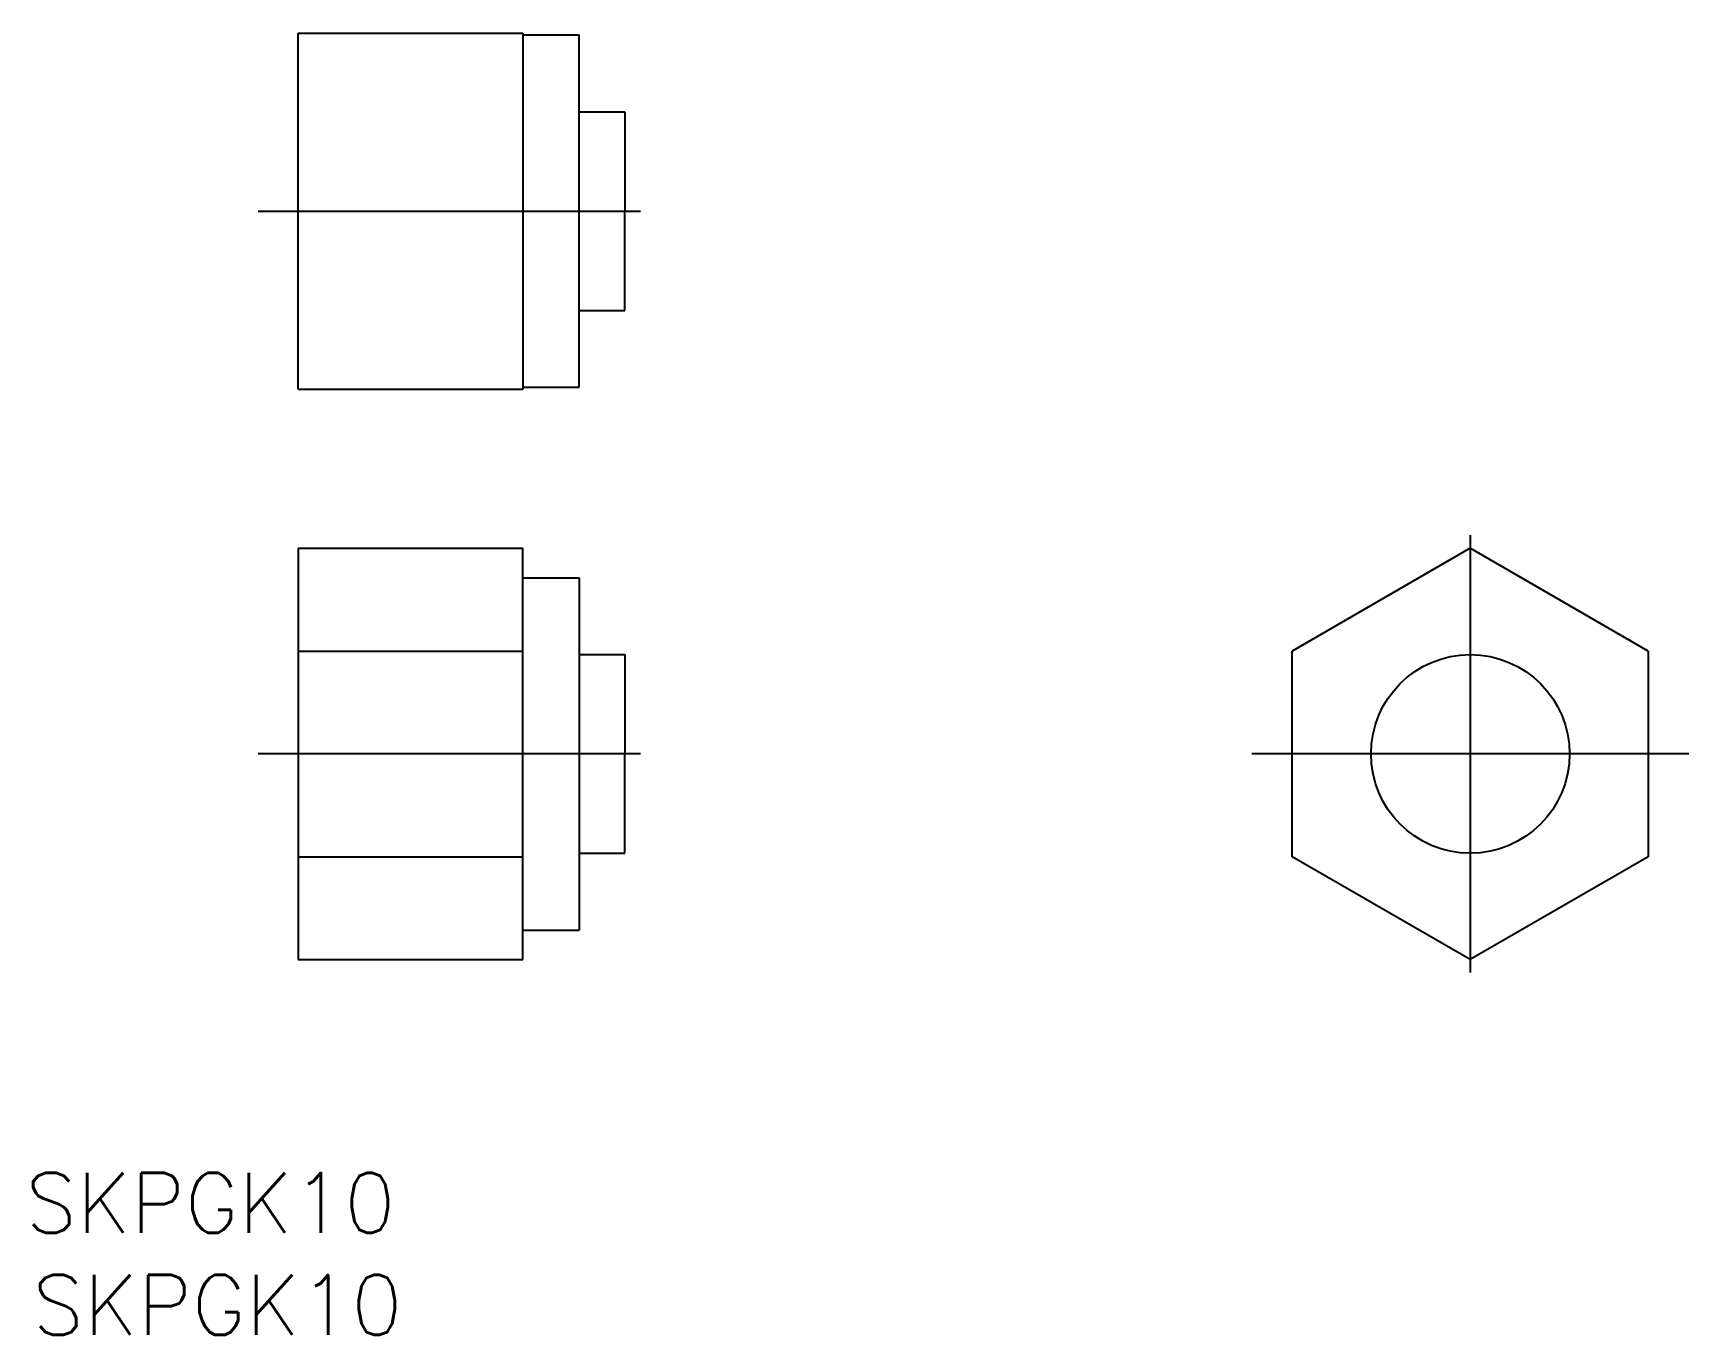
# Model space of a CAD drawing. Extents: x -12.5 to 75.8, y -31 to 38.5.
import ezdxf

# ---------------------------------------------------------------- set-up
doc = ezdxf.new("R2010")
doc.units = 0
doc.linetypes.add('CENTER', pattern=[50.8, 31.75, -6.35, 6.35, -6.35])
doc.layers.get('0').update_dxf_attribs({"linetype": 'CONTINUOUS'})
doc.layers.add('CENTER', color=1, linetype='CENTER')
doc.styles.get("Standard").update_dxf_attribs({"font": 'txt.shx', "bigfont": '@extfont2.shx'})

msp = doc.modelspace()

# ---------------------------------------------------------------- linework, layer by layer
at = {"color": 7, "linetype": 'CONTINUOUS'}
for p, q in [((1.594, 19.462), (1.594, 38.462)), ((1.594, 38.462), (13.594, 38.462)), ((13.594, 38.462), (13.594, 19.462)), ((13.594, 38.362), (16.594, 38.362)), ((16.594, 19.562), (16.594, 38.362)), ((16.594, 34.262), (19.024, 34.262)), ((19.024, 34.262), (19.024, 28.962)), ((1.594, 28.962), (13.594, 28.962)), ((19.024, 23.662), (19.024, 28.962)), ((16.594, 23.662), (19.024, 23.662)), ((1.594, 19.462), (13.594, 19.462)), ((13.594, 19.562), (16.594, 19.562)), ((1.594, 10.97), (1.594, -10.97)), ((1.594, 10.97), (13.594, 10.97)), ((13.594, -10.97), (13.594, 10.97)), ((64.153, 10.97), (54.653, 5.485)), ((73.653, 5.485), (64.153, 10.97)), ((13.594, 9.4), (16.594, 9.4)), ((16.594, 9.4), (16.594, -9.4)), ((1.594, 5.485), (13.594, 5.485)), ((54.653, -5.485), (54.653, 5.485)), ((55.653, 6.129), (55.653, 6.062)), ((72.653, 6.129), (72.653, 6.062)), ((73.653, 5.485), (73.653, -5.485)), ((16.594, 5.3), (19.024, 5.3)), ((19.024, 5.3), (19.024, 0)), ((19.024, -5.3), (19.024, 0)), ((16.594, -5.3), (19.024, -5.3)), ((1.594, -5.485), (13.594, -5.485)), ((64.153, -10.97), (54.653, -5.485)), ((73.653, -5.485), (64.153, -10.97)), ((13.594, -9.4), (16.594, -9.4)), ((1.594, -10.97), (13.594, -10.97))]:
    msp.add_line(p, q, dxfattribs=at)
msp.add_circle((64.153, 0), 5.3, dxfattribs=at)
at = {"layer": 'CENTER', "color": 1, "linetype": 'CENTER'}
for p, q in [((-0.541, 28.962), (19.869, 28.962)), ((64.153, 11.664), (64.153, -11.664)), ((19.869, 0), (-0.541, 0)), ((75.817, 0), (52.489, 0))]:
    msp.add_line(p, q, dxfattribs=at)

# ---------------------------------------------------------------- texts
at = {"color": 7, "linetype": 'CONTINUOUS'}
for p in [(-12.96, -25.556), (-12.58, -31.002)]:
    msp.add_text('SKPGK10', height=3.2, dxfattribs=at).set_placement(p)

doc.saveas('drawing.dxf')
